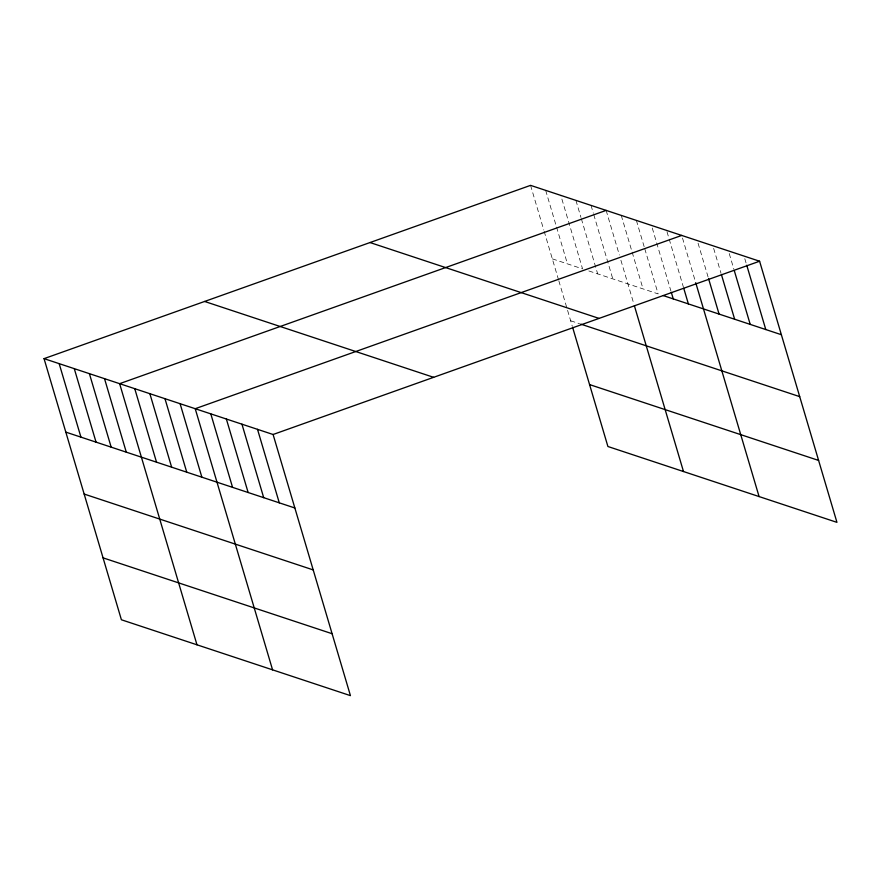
<?xml version="1.0" encoding="UTF-8"?>
<svg xmlns="http://www.w3.org/2000/svg" width="881" height="881" viewBox="0 0 881 881"><rect width="100%" height="100%" fill="white"/><g stroke="black" fill="none" stroke-linecap="round" stroke-linejoin="round"><path stroke-width="0.66" stroke-dasharray="4.41 3.3" d="M552.321 258.849L582.561 268.87L560.79 195.373M588.86 270.952L658.14 293.902L644.54 247.968M570.668 320.772L579.489 323.701M744.797 258.684L746.35 263.937M729.226 253.53L733.895 269.278M713.654 248.376L721.032 273.308M698.071 243.211L708.181 277.328M682.5 238.057L695.329 281.358M666.994 231.736L683.326 286.854M652.27 228.036L670.926 291.027M636.368 220.404L644.143 246.658M621.259 215.405L631.754 250.832M632.14 252.142L643.031 288.891M606.139 210.394L619.354 255.016M620.907 260.269L634.023 304.529M591.019 205.394L593.353 213.268M593.75 214.579L612.791 278.881M575.91 200.383L580.964 217.442M581.35 218.752L597.67 273.87M545.669 190.373L556.164 225.8M556.561 227.111L567.441 263.86M530.56 185.362L543.775 229.985M544.161 231.296L558.444 279.497M558.818 280.786L572.176 325.882"/><path stroke-width="1.32" d="M44.05 358.644L273.088 434.498L350.44 695.638L121.402 619.772L44.05 358.644L530.56 185.362L759.598 261.228L836.95 522.356L607.912 446.502L572.562 327.159M606.139 210.394L119.629 383.675L196.981 644.815M681.729 235.425L195.219 408.707L272.57 669.846M273.088 434.498L759.598 261.228M663.184 295.564L781.37 334.714M370.009 242.539L599.047 318.404M580.744 324.109L799.706 396.637M589.565 384.579L818.603 460.433M204.601 301.456L433.639 377.321M65.822 432.13L294.86 507.985M84.158 494.054L313.207 569.908M103.055 557.849L332.104 633.714M746.747 265.247L765.787 329.549M734.28 270.588L750.216 324.395M721.429 274.619L734.644 319.241M708.566 278.649L719.072 314.077M695.715 282.669L759.081 496.565M683.711 288.164L688.38 303.912M671.311 292.349L673.26 298.901M634.408 305.817L683.491 471.533M257.516 429.344L279.288 502.831M241.945 424.179L263.705 497.677M226.362 419.026L248.134 492.512M210.79 413.861L232.562 487.358M180.098 403.696L201.87 477.194M164.978 398.697L186.75 472.183M149.869 393.686L171.63 467.172M134.749 388.675L156.521 462.173M104.52 378.665L126.28 452.151M89.399 373.665L111.171 447.152M74.279 368.654L96.051 442.141M59.17 363.644L80.931 437.141"/></g></svg>
